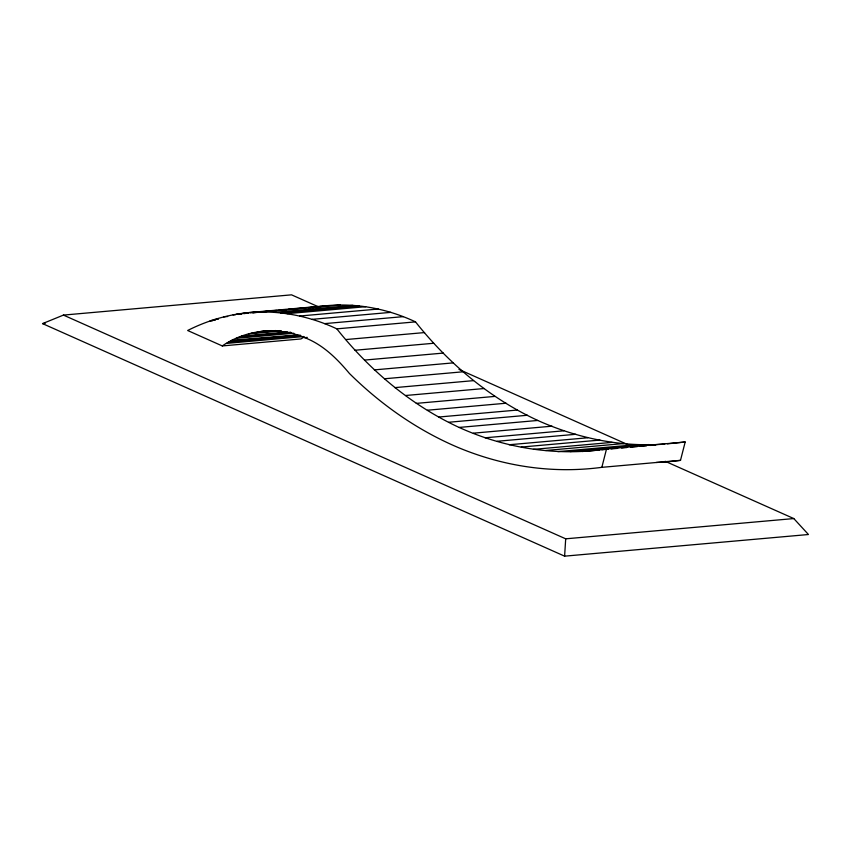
<?xml version="1.0" encoding="UTF-8"?>
<svg xmlns="http://www.w3.org/2000/svg" width="851" height="851" viewBox="0 0 851 851"><rect width="100%" height="100%" fill="white"/><g stroke="black" fill="none" stroke-linecap="round" stroke-linejoin="round"><path stroke-width="1.28" d="M564.607 556.16L565.692 538.821L63.431 315.093L42.55 323.614L564.607 556.16L808.45 534.513L793.802 518.567L665.205 461.285M601.848 467.337L606.518 448.988L685.183 442.009L680.502 460.348L601.848 467.337A423.181 336.475 84.9 0 1 457.434 447.2C417.043 429.968 380.62 404.331 349.453 373.504C337.06 358.707 323.029 344.708 304.679 337.634C278.054 326.231 246.12 329.497 222.281 345.931L187.645 330.496C206.708 320.806 227.525 314.604 248.843 312.604L327.497 305.626C357.622 302.967 388.194 309.019 415.501 321.869C448.296 363.228 489.697 398.204 537.768 420.458L540.247 421.553C579.233 438.627 622.187 447.275 664.759 444.116M304.094 337.06L300.946 338.943L222.281 345.931M312.806 307.69L314.891 307.254M318.827 306.743L327.497 305.626M248.843 312.604C278.968 309.955 309.541 315.998 336.836 328.858C369.642 370.206 411.033 405.193 459.104 427.436L461.582 428.542C506.813 448.583 557.49 456.37 606.518 448.988M667.312 443.85L685.183 442.009M257.193 331.922L271.724 330.624M63.431 315.093L291.542 294.84L318.231 306.722M42.55 323.614L45.188 323.38M242.535 313.423L247.779 312.955M250.396 312.721L256.959 312.147M259.576 311.913L276.618 310.402M279.245 310.168L285.798 309.583M288.415 309.349L305.466 307.839M308.083 307.605L314.636 307.02M317.263 306.785L321.199 306.445M237.801 314.03L248.29 313.104M252.226 312.753L257.47 312.285M261.406 311.945L266.65 311.477M271.894 311.009L275.83 310.658M281.075 310.19L286.308 309.732M290.244 309.381L295.488 308.913M300.733 308.445L304.669 308.094M309.913 307.636L313.849 307.285M236.227 314.242L241.471 313.774M244.099 313.54L248.024 313.189M253.268 312.721L257.204 312.381M261.544 311.977L340.198 304.988M233.11 314.891L235.727 314.657M238.354 314.423L240.971 314.189M223.76 316.859L227.685 316.508M274.277 312.328L352.942 305.349M280.639 313.008L359.303 306.02M214.537 319.55L218.473 319.199M211.474 320.444L215.399 320.093M287.01 313.679L365.664 306.7M209.963 321.018L212.58 320.784M299.68 316.019L378.333 309.03M312.232 319.338L390.896 312.349M324.635 323.625L403.3 316.636M267.171 330.858L269.799 330.624M257.768 331.805L271.224 330.603M269.544 330.879L272.16 330.656M271.916 330.911L275.841 330.56M251.981 333.049L279.511 330.603M276.649 330.975L280.575 330.624M248.503 333.805L281.277 330.89M241.716 336.081L287.606 332.007M239.45 336.836L290.585 332.305M288.446 332.698L291.074 332.475M336.836 328.858L415.501 321.869M236.163 338.358L293.85 333.241M228.589 342.155L300.69 335.751M226.483 343.41L303.839 336.539M304.679 337.634L307.307 337.4M345.921 339.549L424.575 332.571M354.995 350.25L433.659 343.272M364.685 360.069L443.339 353.08M374.366 369.887L453.03 362.898M384.609 378.759L463.263 371.77M394.843 387.63L473.496 380.642M405.565 395.502L484.219 388.524M416.288 403.385L494.952 396.396M427.436 410.214L506.09 403.225M438.584 417.043L517.238 410.065M448.839 422.245L527.503 415.256M459.104 427.436L537.768 420.458M473.369 433.17L552.033 426.181M485.155 437.797L563.819 430.808M497.154 441.275L575.819 434.287M509.153 444.754L587.818 437.765M521.301 447.062L599.955 440.073M533.439 449.371L612.103 442.382M545.651 450.498L624.315 443.509M557.862 451.626L636.527 444.637M570.064 451.562L648.728 444.573M582.275 451.498L599.317 449.977M601.934 449.753L608.497 449.168M611.114 448.934L617.666 448.349M621.602 447.998L626.847 447.541M630.782 447.19L637.335 446.605M639.952 446.371L646.515 445.796M650.441 445.445L655.685 444.977M565.692 538.821L793.802 518.567M231.78 340.389L297.52 334.9M230.685 340.889L300.403 335.188M458.966 369.419L627.602 444.53M680.502 460.348A423.181 336.475 84.9 0 1 656.344 462.455"/></g></svg>
